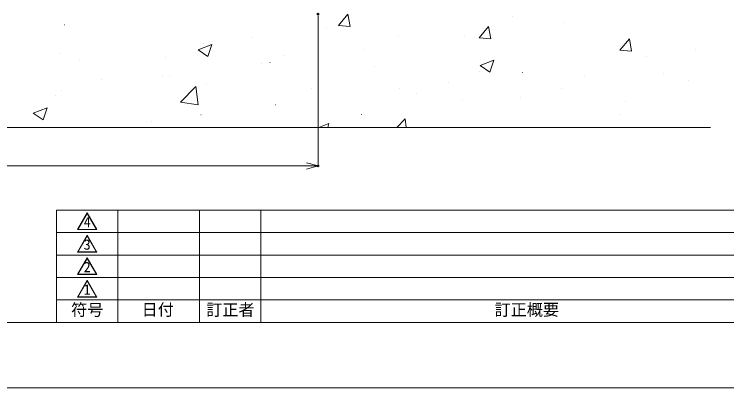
# Model space of a CAD drawing. Units: millimetres, scale not verified. Extents: x -840 to 840, y -594 to 594.
# Drawn here: x 61.7 to 497.4, y -594 to -365.4 of the extents above; entities that cross this region are included whole.
import ezdxf
from ezdxf.enums import TextEntityAlignment as Align

# ---------------------------------------------------------------- set-up
doc = ezdxf.new("R2010")
doc.units = ezdxf.units.MM
doc.header["$LTSCALE"] = 2
doc.header["$PDMODE"] = 32
doc.header["$PDSIZE"] = 1
for name, color, linetype, lineweight in [('0-0_寸法線', 7, 'Continuous', 9), ('0-1_文字', 5, 'Continuous', 9), ('0-2_躯体', 134, 'Continuous', 9), ('0-3_輪郭線', 2, 'Continuous', 9), ('0-4_図面枠', 7, 'Continuous', 9), ('0-5_表題欄', 7, 'Continuous', 9), ('0-6_0', 7, 'Continuous', 9)]:
    doc.layers.add(name, color=color, linetype=linetype, lineweight=lineweight)
doc.layers.add('0-E_Defpoints', color=7, linetype='Continuous')
doc.styles.add('ＭＳ ゴシック', font='')
doc.styles.get('ＭＳ ゴシック').set_extended_font_data('MS Gothic')

# ---------------------------------------------------------------- blocks, each defined once
blk = doc.blocks.new('囲い文字1')
at = {"layer": '0-1_文字'}
for p, q in [((-0.424, -22.663), (-0.539, -22.663)), ((-0.193, -22.263), (-0.309, -22.263)), ((0.038, -21.863), (-0.078, -21.863)), ((0.269, -21.463), (0.153, -21.463)), ((0.5, -21.063), (0.384, -21.063)), ((0.731, -20.663), (0.615, -20.663)), ((0.934, -20.263), (0.846, -20.263)), ((1.022, -20.263), (0.934, -20.263)), ((1.253, -20.663), (1.137, -20.663)), ((1.484, -21.063), (1.368, -21.063)), ((1.715, -21.463), (1.599, -21.463)), ((1.946, -21.863), (1.83, -21.863)), ((2.177, -22.263), (2.061, -22.263)), ((2.408, -22.663), (2.292, -22.663)), ((-1.81, -25.063), (-1.925, -25.063)), ((-1.579, -24.663), (-1.694, -24.663)), ((-1.348, -24.263), (-1.463, -24.263)), ((-1.117, -23.863), (-1.232, -23.863)), ((-0.886, -23.463), (-1.001, -23.463)), ((-0.655, -23.063), (-0.77, -23.063)), ((2.638, -23.063), (2.523, -23.063)), ((2.869, -23.463), (2.754, -23.463)), ((3.1, -23.863), (2.985, -23.863)), ((3.331, -24.263), (3.216, -24.263)), ((3.562, -24.663), (3.447, -24.663)), ((3.793, -25.063), (3.678, -25.063)), ((-2.272, -25.863), (-2.387, -25.863)), ((-2.041, -25.463), (-2.156, -25.463)), ((4.024, -25.463), (3.909, -25.463)), ((4.255, -25.863), (4.14, -25.863))]:
    blk.add_line(p, q, dxfattribs=at)
for points in [[(-2.329, -25.963), (0.934, -20.311), (0.934, -20.111), (-2.502, -26.063)], [(0.934, -20.311), (4.197, -25.963), (4.37, -26.063), (0.934, -20.111)], [(4.197, -25.963), (-2.329, -25.963), (-2.502, -26.063), (4.37, -26.063)]]:
    blk.add_lwpolyline(points, close=True, dxfattribs=at)
at = {"layer": '0-1_文字', "style": 'ＭＳ ゴシック'}
blk.add_text('1', height=3.651, dxfattribs=at).set_placement((-0.301, -26.315), align=Align.BOTTOM_LEFT)
blk = doc.blocks.new('U48')
at = {"layer": '0-6_0', "xscale": 3.446988, "yscale": 3.446988}
blk.add_blockref('囲い文字1', (8.327, 89.667), dxfattribs=at)
blk = doc.blocks.new('囲い文字2')
at = {"layer": '0-1_文字'}
for p, q in [((-14.384, 35.416), (-14.5, 35.416)), ((-14.153, 35.816), (-14.269, 35.816)), ((-13.922, 36.216), (-14.038, 36.216)), ((-13.691, 36.616), (-13.807, 36.616)), ((-13.488, 37.016), (-13.576, 37.016)), ((-13.4, 37.016), (-13.488, 37.016)), ((-13.169, 36.616), (-13.285, 36.616)), ((-12.938, 36.216), (-13.054, 36.216)), ((-12.707, 35.816), (-12.823, 35.816)), ((-12.477, 35.416), (-12.592, 35.416)), ((-15.77, 33.016), (-15.885, 33.016)), ((-15.539, 33.416), (-15.654, 33.416)), ((-15.308, 33.816), (-15.424, 33.816)), ((-15.077, 34.216), (-15.193, 34.216)), ((-14.846, 34.616), (-14.962, 34.616)), ((-14.615, 35.016), (-14.731, 35.016)), ((-12.246, 35.016), (-12.361, 35.016)), ((-12.015, 34.616), (-12.13, 34.616)), ((-11.784, 34.216), (-11.899, 34.216)), ((-11.553, 33.816), (-11.668, 33.816)), ((-11.322, 33.416), (-11.437, 33.416)), ((-11.091, 33.016), (-11.206, 33.016)), ((-16.694, 31.416), (-16.809, 31.416)), ((-16.463, 31.816), (-16.578, 31.816)), ((-16.232, 32.216), (-16.347, 32.216)), ((-16.001, 32.616), (-16.116, 32.616)), ((-10.86, 32.616), (-10.975, 32.616)), ((-10.629, 32.216), (-10.745, 32.216)), ((-10.398, 31.816), (-10.514, 31.816)), ((-10.167, 31.416), (-10.283, 31.416))]:
    blk.add_line(p, q, dxfattribs=at)
for points in [[(-16.751, 31.316), (-13.488, 36.968), (-13.488, 37.168), (-16.925, 31.216)], [(-13.488, 36.968), (-10.225, 31.316), (-10.052, 31.216), (-13.488, 37.168)], [(-10.225, 31.316), (-16.751, 31.316), (-16.925, 31.216), (-10.052, 31.216)]]:
    blk.add_lwpolyline(points, close=True, dxfattribs=at)
at = {"layer": '0-1_文字', "style": 'ＭＳ ゴシック'}
blk.add_text('2', height=3.651, dxfattribs=at).set_placement((-14.724, 30.963), align=Align.BOTTOM_LEFT)
blk = doc.blocks.new('U49')
at = {"layer": '0-6_0', "xscale": 3.446988, "yscale": 3.446988}
blk.add_blockref('囲い文字2', (58.041, -107.772), dxfattribs=at)
blk = doc.blocks.new('囲い文字3')
at = {"layer": '0-1_文字'}
for p, q in [((-6.4, 17.8), (-6.515, 17.8)), ((-6.169, 18.2), (-6.284, 18.2)), ((-5.938, 18.6), (-6.054, 18.6)), ((-5.707, 19), (-5.823, 19)), ((-5.476, 19.4), (-5.592, 19.4)), ((-5.245, 19.8), (-5.361, 19.8)), ((-5.042, 20.2), (-5.13, 20.2)), ((-4.954, 20.2), (-5.042, 20.2)), ((-4.723, 19.8), (-4.839, 19.8)), ((-4.492, 19.4), (-4.608, 19.4)), ((-4.261, 19), (-4.377, 19)), ((-4.03, 18.6), (-4.146, 18.6)), ((-3.799, 18.2), (-3.915, 18.2)), ((-3.568, 17.8), (-3.684, 17.8)), ((-7.786, 15.4), (-7.901, 15.4)), ((-7.555, 15.8), (-7.67, 15.8)), ((-7.324, 16.2), (-7.439, 16.2)), ((-7.093, 16.6), (-7.208, 16.6)), ((-6.862, 17), (-6.977, 17)), ((-6.631, 17.4), (-6.746, 17.4)), ((-3.337, 17.4), (-3.453, 17.4)), ((-3.107, 17), (-3.222, 17)), ((-2.876, 16.6), (-2.991, 16.6)), ((-2.645, 16.2), (-2.76, 16.2)), ((-2.414, 15.8), (-2.529, 15.8)), ((-2.183, 15.4), (-2.298, 15.4)), ((-8.247, 14.6), (-8.363, 14.6)), ((-8.017, 15), (-8.132, 15)), ((-1.952, 15), (-2.067, 15)), ((-1.721, 14.6), (-1.836, 14.6))]:
    blk.add_line(p, q, dxfattribs=at)
for points in [[(-8.305, 14.5), (-5.042, 20.152), (-5.042, 20.352), (-8.478, 14.4)], [(-5.042, 20.152), (-1.779, 14.5), (-1.605, 14.4), (-5.042, 20.352)], [(-1.779, 14.5), (-8.305, 14.5), (-8.478, 14.4), (-1.605, 14.4)]]:
    blk.add_lwpolyline(points, close=True, dxfattribs=at)
at = {"layer": '0-1_文字', "style": 'ＭＳ ゴシック'}
blk.add_text('3', height=3.651, dxfattribs=at).set_placement((-6.277, 14.147), align=Align.BOTTOM_LEFT)
blk = doc.blocks.new('U50')
at = {"layer": '0-6_0', "xscale": 3.446988, "yscale": 3.446988}
blk.add_blockref('囲い文字3', (28.926, -49.807), dxfattribs=at)
blk = doc.blocks.new('囲い文字4')
at = {"layer": '0-1_文字'}
for p, q in [((-6.327, 15.176), (-6.442, 15.176)), ((-6.096, 15.576), (-6.211, 15.576)), ((-5.865, 15.976), (-5.981, 15.976)), ((-5.662, 16.376), (-5.75, 16.376)), ((-5.574, 16.376), (-5.662, 16.376)), ((-5.343, 15.976), (-5.458, 15.976)), ((-5.112, 15.576), (-5.227, 15.576)), ((-4.881, 15.176), (-4.997, 15.176)), ((-7.713, 12.776), (-7.828, 12.776)), ((-7.482, 13.176), (-7.597, 13.176)), ((-7.251, 13.576), (-7.366, 13.576)), ((-7.02, 13.976), (-7.135, 13.976)), ((-6.789, 14.376), (-6.904, 14.376)), ((-6.558, 14.776), (-6.673, 14.776)), ((-4.65, 14.776), (-4.766, 14.776)), ((-4.419, 14.376), (-4.535, 14.376)), ((-4.188, 13.976), (-4.304, 13.976)), ((-3.957, 13.576), (-4.073, 13.576)), ((-3.726, 13.176), (-3.842, 13.176)), ((-3.495, 12.776), (-3.611, 12.776)), ((-8.867, 10.776), (-8.983, 10.776)), ((-8.636, 11.176), (-8.752, 11.176)), ((-8.405, 11.576), (-8.521, 11.576)), ((-8.174, 11.976), (-8.29, 11.976)), ((-7.944, 12.376), (-8.059, 12.376)), ((-3.264, 12.376), (-3.38, 12.376)), ((-3.034, 11.976), (-3.149, 11.976)), ((-2.803, 11.576), (-2.918, 11.576)), ((-2.572, 11.176), (-2.687, 11.176)), ((-2.341, 10.776), (-2.456, 10.776))]:
    blk.add_line(p, q, dxfattribs=at)
for points in [[(-8.925, 10.676), (-5.662, 16.328), (-5.662, 16.528), (-9.098, 10.576)], [(-5.662, 16.328), (-2.398, 10.676), (-2.225, 10.576), (-5.662, 16.528)], [(-2.398, 10.676), (-8.925, 10.676), (-9.098, 10.576), (-2.225, 10.576)]]:
    blk.add_lwpolyline(points, close=True, dxfattribs=at)
at = {"layer": '0-1_文字', "style": 'ＭＳ ゴシック'}
blk.add_text('4', height=3.651, dxfattribs=at).set_placement((-6.897, 10.323), align=Align.BOTTOM_LEFT)
blk = doc.blocks.new('U51')
at = {"layer": '0-6_0', "xscale": 3.446988, "yscale": 3.446988}
blk.add_blockref('囲い文字4', (31.063, -36.626), dxfattribs=at)
blk = doc.blocks.new('T24')
at = {"layer": '0-5_表題欄'}
for p, q in [((0, 137.5), (900, 137.5)), ((0, 0), (0, 137.5)), ((75, 0), (75, 137.5)), ((175, 0), (175, 137.5)), ((250, 0), (250, 137.5)), ((0, 110), (900, 110)), ((0, 82.5), (900, 82.5)), ((0, 55), (900, 55)), ((0, 27.5), (900, 27.5)), ((0, 0), (900, 0))]:
    blk.add_line(p, q, dxfattribs=at)
for name, p in [('U51', (25.953, 113.75)), ('U50', (25.953, 86.25)), ('U49', (25.953, 58.75)), ('U48', (25.953, 31.25))]:
    blk.add_blockref(name, p, dxfattribs=at)
at = {"layer": '0-5_表題欄', "style": 'ＭＳ ゴシック'}
for s, p in [('符号', (17.895, 3.902)), ('日付', (104.172, 4.044)), ('訂正者', (183.145, 3.939)), ('訂正概要', (535.895, 3.977))]:
    blk.add_text(s, height=14.43, dxfattribs=at).set_placement(p, align=Align.BOTTOM_LEFT)
blk = doc.blocks.new('_Open30')
at = {"layer": '0-6_0'}
blk.add_line((0, 0), (-2, 0), dxfattribs=at)
blk.add_lwpolyline([(-2, 0.5359), (0, 0), (-2, -0.5359)], dxfattribs=at)

msp = doc.modelspace()

# ---------------------------------------------------------------- linework, layer by layer
at = {"layer": '0-0_寸法線'}
for p, q in [((247.441, -366.252), (247.441, -458.252)), ((-345.559, -458.252), (240.441, -458.252))]:
    msp.add_line(p, q, dxfattribs=at)
at = {"layer": '0-2_躯体'}
for p, q in [((259.936, -372.28), (265.721, -365.385)), ((267.109, -372.907), (265.721, -365.385)), ((366.567, -366.907), (366.587, -366.907)), ((92.274, -371.918), (92.294, -371.918)), ((252.878, -373.599), (252.898, -373.599)), ((259.936, -372.28), (267.109, -372.907)), ((346.007, -379.81), (351.792, -372.916)), ((353.18, -380.438), (351.792, -372.916)), ((397.592, -370.605), (397.612, -370.605)), ((296.585, -378.92), (296.605, -378.92)), ((336.979, -378.287), (336.999, -378.287)), ((207.43, -379.582), (207.45, -379.582)), ((346.007, -379.81), (353.18, -380.438)), ((432.079, -387.34), (437.864, -380.446)), ((439.251, -387.968), (437.864, -380.446)), ((174.106, -387.207), (182.508, -383.982)), ((174.106, -387.207), (180.075, -391.233)), ((177.389, -383.537), (177.409, -383.537)), ((180.075, -391.233), (182.508, -383.982)), ((275.367, -386.736), (275.387, -386.736)), ((432.079, -387.34), (439.251, -387.968)), ((478.411, -387.08), (478.431, -387.08)), ((89.947, -389.426), (89.967, -389.426)), ((154.006, -392.133), (154.026, -392.133)), ((226.603, -390.932), (226.623, -390.932)), ((448.37, -391.035), (448.39, -391.035)), ((101.603, -393.515), (101.623, -393.515)), ((213.04, -395.734), (213.06, -395.734)), ((218.064, -394.84), (218.084, -394.84)), ((346.562, -396.817), (354.964, -393.592)), ((352.531, -400.844), (354.964, -393.592)), ((282.123, -397.546), (282.143, -397.546)), ((346.182, -400.253), (346.202, -400.253)), ((346.562, -396.817), (352.531, -400.844)), ((152.427, -403.416), (152.447, -403.416)), ((156.62, -402.945), (156.64, -402.945)), ((372.584, -401.013), (372.604, -401.013)), ((410.24, -402.959), (410.26, -402.959)), ((458.459, -401.555), (458.479, -401.555)), ((115.249, -405.545), (115.269, -405.545)), ((163.398, -419.262), (172.745, -409.521)), ((174.071, -420.917), (172.745, -409.521)), ((179.307, -408.252), (179.327, -408.252)), ((327.136, -406.996), (327.156, -406.996)), ((474.299, -405.666), (474.319, -405.666)), ((90.815, -411.865), (90.835, -411.865)), ((243.366, -410.959), (243.386, -410.959)), ((297.096, -410.951), (297.116, -410.951)), ((307.425, -413.665), (307.445, -413.665)), ((396.133, -410.552), (396.153, -410.552)), ((86.638, -414.957), (86.658, -414.957)), ((335.52, -418.234), (335.54, -418.234)), ((371.483, -416.372), (371.503, -416.372)), ((73.279, -425.911), (81.682, -422.685)), ((79.248, -429.937), (81.682, -422.685)), ((163.398, -419.262), (174.071, -420.917)), ((221.309, -420.928), (221.329, -420.928)), ((435.542, -419.078), (435.562, -419.078)), ((73.279, -425.911), (79.248, -429.937)), ((175.862, -426.912), (175.882, -426.912)), ((273.908, -426.684), (273.928, -426.684)), ((431.595, -426.494), (431.615, -426.494)), ((145.821, -430.867), (145.841, -430.867)), ((295.728, -434.684), (300.814, -429.383)), ((301.431, -434.684), (300.814, -429.383)), ((247.916, -434.684), (254.137, -432.296)), ((253.336, -434.684), (254.137, -432.296)), ((446.843, -434.41), (446.863, -434.41))]:
    msp.add_line(p, q, dxfattribs=at)
at = {"layer": '0-2_躯体', "color": 7}
msp.add_line((-592.559, -434.684), (487.441, -434.684), dxfattribs=at)
at = {"layer": '0-3_輪郭線'}
msp.add_lwpolyline([(800, 554), (-800, 554), (-800, -554), (800, -554)], close=True, dxfattribs=at)
at = {"layer": '0-4_図面枠'}
msp.add_lwpolyline([(840, -594), (840, 594), (-840, 594), (-840, -594)], close=True, dxfattribs=at)
at = {"layer": '0-E_Defpoints'}
for p in [(247.441, -365.252), (247.441, -458.252)]:
    msp.add_point(p, dxfattribs=at)

# ---------------------------------------------------------------- block references
at = {"layer": '0-0_寸法線', "xscale": 3.5, "yscale": 3.5}
msp.add_blockref('_Open30', (247.441, -458.252), dxfattribs=at)
at = {"layer": '0-5_表題欄', "xscale": 0.5, "yscale": 0.5}
msp.add_blockref('T24', (87.5, -554), dxfattribs=at)

doc.saveas('drawing.dxf')
